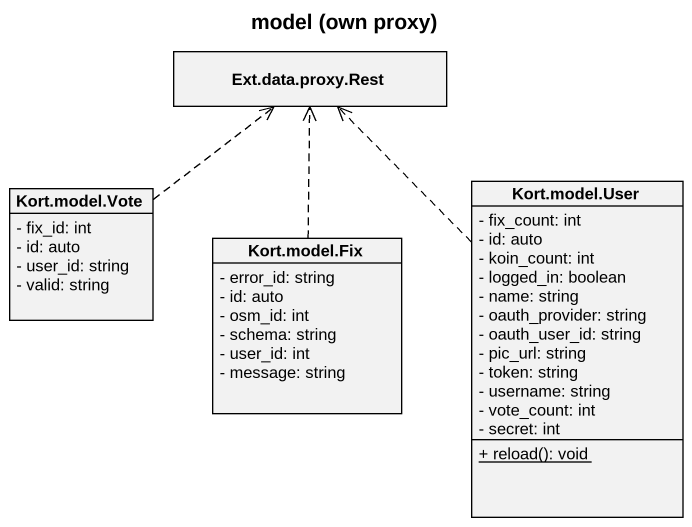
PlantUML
@startuml
title model (own proxy)
hide circle
hide empty members
skinparam classAttributeIconSize 0
class "Ext.data.proxy.Rest" as Ext_data_proxy_Rest
class "Kort.model.Vote" as Kort_model_Vote {
  - fix_id: int
  - id: auto
  - user_id: string
  - valid: string
}
class "Kort.model.Fix" as Kort_model_Fix {
  - error_id: string
  - id: auto
  - osm_id: int
  - schema: string
  - user_id: int
  - message: string
}
class "Kort.model.User" as Kort_model_User {
  - fix_count: int
  - id: auto
  - koin_count: int
  - logged_in: boolean
  - name: string
  - oauth_provider: string
  - oauth_user_id: string
  - pic_url: string
  - token: string
  - username: string
  - vote_count: int
  - secret: int
  {static} + reload(): void
}
Kort_model_Vote .up.> Ext_data_proxy_Rest
Kort_model_Fix .up.> Ext_data_proxy_Rest
Kort_model_User .up.> Ext_data_proxy_Rest
@enduml
